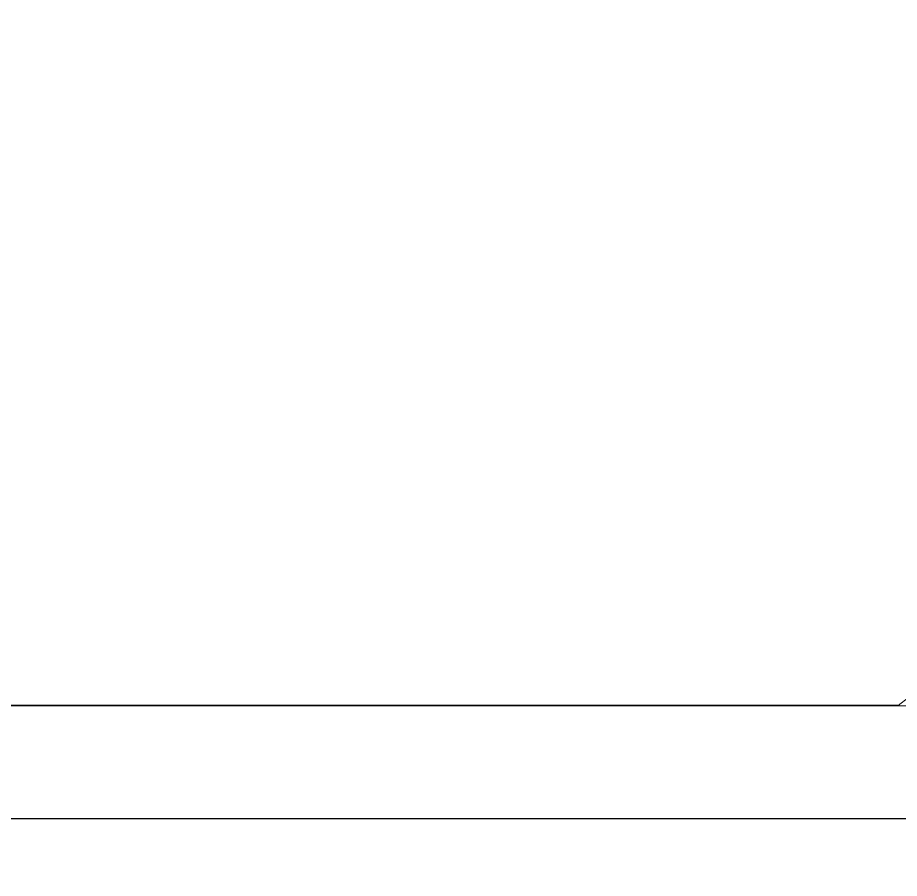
# Model space of a CAD drawing. Header units: centimetres. Extents: x -48696 to 156237, y -5617 to 29024.
# Drawn here: x -45167.08 to -45139.86, y 11247.43 to 11273.99 of the extents above; entities that cross this region are included whole.
import ezdxf

# ---------------------------------------------------------------- set-up
doc = ezdxf.new("R2010")
doc.units = ezdxf.units.CM
doc.layers.add('Moveis', color=1, linetype='Continuous', lineweight=9)
doc.layers.add('Parede Baixa', color=5, linetype='Continuous', lineweight=50)
doc.layers.add('Piso', color=55, linetype='Continuous')

# ---------------------------------------------------------------- blocks, each defined once
blk = doc.blocks.new('u')
at = {"layer": 'Moveis', "invisible_edges": 3}
for points in [[(12556.684, 3321.683), (12633.549, 3335.554), (12556.748, 3321.503)], [(12556.684, 3321.683), (12633.549, 3335.554), (12556.748, 3321.503)], [(12556.684, 3321.683), (12633.549, 3335.554), (12556.748, 3321.503)], [(12556.684, 3321.683), (12633.549, 3335.554), (12556.748, 3321.503)], [(12556.684, 3321.683), (12633.549, 3335.554), (12556.748, 3321.503)], [(12556.748, 3321.503), (12633.549, 3335.554), (12556.795, 3321.312)], [(12556.748, 3321.503), (12633.549, 3335.554), (12556.795, 3321.312)], [(12556.748, 3321.503), (12633.549, 3335.554), (12556.795, 3321.312)], [(12556.748, 3321.503), (12633.549, 3335.554), (12556.795, 3321.312)], [(12556.748, 3321.503), (12633.549, 3335.554), (12556.795, 3321.312)], [(12556.795, 3321.312), (12633.549, 3335.554), (12556.824, 3321.114)], [(12556.795, 3321.312), (12633.549, 3335.554), (12556.824, 3321.114)], [(12556.795, 3321.312), (12633.549, 3335.554), (12556.824, 3321.114)], [(12556.795, 3321.312), (12633.549, 3335.554), (12556.824, 3321.114)], [(12556.795, 3321.312), (12633.549, 3335.554), (12556.824, 3321.114)], [(12556.824, 3321.114), (12633.549, 3335.554), (12556.833, 3320.923)], [(12556.824, 3321.114), (12633.549, 3335.554), (12556.833, 3320.923)], [(12556.824, 3321.114), (12633.549, 3335.554), (12556.833, 3320.923)], [(12556.824, 3321.114), (12633.549, 3335.554), (12556.833, 3320.923)], [(12556.824, 3321.114), (12633.549, 3335.554), (12556.833, 3320.923)], [(12556.833, 3320.923), (12633.549, 3335.554), (12556.833, 3308.185)], [(12556.833, 3320.923), (12633.549, 3335.554), (12556.833, 3308.185)], [(12556.833, 3320.923), (12633.549, 3335.554), (12556.833, 3308.185)], [(12556.833, 3320.923), (12633.549, 3335.554), (12556.833, 3308.185)], [(12556.833, 3320.923), (12633.549, 3335.554), (12556.833, 3308.185)]]:
    blk.add_3dface(points, dxfattribs=at)

msp = doc.modelspace()

# ---------------------------------------------------------------- hatches: boundary and pattern name
at = {"layer": 'Piso'}
h = msp.add_hatch(dxfattribs=at)
h.set_pattern_fill('ANSI37', color=256, scale=13.333333, angle=45)
h.set_pattern_definition([(90, (-26378.48, -7504.41), (-42.33333, 3e-14), []), (180, (-26378.48, -7504.41), (-3e-14, -42.33333), [])])
h.paths.add_polyline_path([(-45182.14479, 11382.86365), (-45182.68077, 11382.86599), (-45182.68077, 11380.86599), (-45192.67939, 11380.97973), (-45192.67939, 11385.86599), (-45274.50174, 11385.91775), (-45274.50364, 11382.91759), (-45271.47255, 11382.94723), (-45270.76365, 11310.45069), (-45267.26382, 11310.48492), (-45267.26133, 11313.40079), (-45263.71302, 11313.39776), (-45262.4382, 11311.55433), (-45261.67341, 11311.55433), (-45261.67341, 11307.50065), (-45262.47708, 11307.43897), (-45264.10742, 11305.15504), (-45267.72275, 11305.38713), (-45267.23938, 11307.98503), (-45270.73921, 11307.95081), (-45270.7001, 11303.951), (-45273.69995, 11303.92167), (-45273.73907, 11307.92148), (-45277.23923, 11307.92148), (-45277.23923, 11305.1726), (-45280.98131, 11305.1726), (-45282.89806, 11307.51397), (-45282.49012, 11310.66601), (-45280.72776, 11313.23441), (-45277.20716, 11313.23441), (-45277.26334, 11310.38714), (-45273.76351, 11310.42136), (-45274.45285, 11380.91799), (-45284.45237, 11380.91799), (-45284.45237, 11382.8934), (-45287.18077, 11382.8934), (-45287.15547, 11243.02357), (-45122.1168, 11242.97558), (-45122.1168, 11244.74717), (-45126.3448, 11244.74717), (-45126.76559, 11246.72823), (-45127.53149, 11247.82459), (-45127.56132, 11264.30284), (-45124.56323, 11264.30284), (-45125.06305, 11261.70028), (-45126.3448, 11249.01383), (-45122.1168, 11249.01383), (-45122.1168, 11266.05722), (-45128.75596, 11266.52905), (-45129.51917, 11270.12931), (-45130.71387, 11270.12931), (-45130.71387, 11252.76014), (-45192.34837, 11251.85136), (-45189.67111, 11294.67632), (-45130.71387, 11291.76515), (-45130.71387, 11274.39598), (-45129.02824, 11274.39598), (-45128.61712, 11278.43104), (-45122.1168, 11280.74584), (-45122.1168, 11308.03377), (-45182.14479, 11308.03377)])
edge = h.paths.add_edge_path()
edge.add_line((-45122.1168, 11156.01566), (-45287.18077, 11156.01566))
edge.add_line((-45287.18077, 11156.01566), (-45287.15751, 11236.02357))
edge.add_line((-45287.15751, 11236.02357), (-45122.1168, 11236.02357))
edge.add_line((-45122.1168, 11236.02357), (-45122.1168, 11204.30218))
edge.add_line((-45122.1168, 11204.30218), (-45124.30921, 11204.30218))
edge.add_line((-45124.30921, 11204.30218), (-45123.6578, 11197.5375))
edge.add_line((-45123.6578, 11197.5375), (-45126.28921, 11197.5375))
edge.add_line((-45126.28921, 11197.5375), (-45133.03677, 11197.02918))
edge.add_line((-45133.03677, 11197.02918), (-45133.03677, 11195.90218))
edge.add_line((-45133.03677, 11195.90218), (-45161.26311, 11195.90218))
edge.add_line((-45161.26311, 11195.90218), (-45161.26311, 11208.47385))
edge.add_line((-45161.26311, 11208.47385), (-45191.94499, 11208.47385))
edge.add_line((-45191.94499, 11208.47385), (-45191.94499, 11177.73052))
edge.add_line((-45191.94499, 11177.73052), (-45161.26311, 11177.73052))
edge.add_line((-45161.26311, 11177.73052), (-45161.26311, 11190.30218))
edge.add_line((-45161.26311, 11190.30218), (-45133.03677, 11190.30218))
edge.add_line((-45133.03677, 11190.30218), (-45133.03677, 11189.17518))
edge.add_line((-45133.03677, 11189.17518), (-45129.02696, 11189.17518))
edge.add_line((-45129.02696, 11189.17518), (-45126.28921, 11188.66687))
edge.add_line((-45126.28921, 11188.66687), (-45123.6578, 11188.66687))
edge.add_line((-45123.6578, 11188.66687), (-45123.65327, 11182.70925))
edge.add_line((-45123.65327, 11182.70925), (-45123.68213, 11182.25938))
edge.add_line((-45123.68213, 11182.25938), (-45122.1168, 11181.90218))
edge.add_line((-45122.1168, 11181.90218), (-45122.1168, 11155.97267))

# ---------------------------------------------------------------- linework, layer by layer
at = {"layer": 'Moveis'}
for p, q in [((-45139.87719, 11252.78219), (-45139.84399, 11252.807)), ((-45173.63123, 11252.78219), (-45139.87719, 11252.78219)), ((-45173.32386, 11252.76014), (-45130.71387, 11252.76014))]:
    msp.add_line(p, q, dxfattribs=at)
for points, invisible_edges in [([(-45139.49523, 11291.69347), (-45139.62853, 11252.96805), (-45173.63123, 11291.69347)], 3), ([(-45173.63123, 11291.69347), (-45139.62853, 11252.96805), (-45139.84399, 11252.807)], 13), ([(-45173.63123, 11291.69347), (-45139.84399, 11252.807), (-45139.87719, 11252.78219)], 13), ([(-45173.63123, 11291.69347), (-45139.87719, 11252.78219), (-45173.63123, 11252.78219)], 13), ([(-45139.84399, 11252.807), (-45130.71387, 11252.76014), (-45139.87719, 11252.78219)], 3), ([(-45130.71387, 11252.76014), (-45210.2872, 11218.28111), (-45173.32386, 11252.76014)], 3), ([(-45130.71387, 11252.76014), (-45210.2872, 11218.28111), (-45173.32386, 11252.76014)], 3), ([(-45130.71387, 11252.76014), (-45210.2872, 11218.28111), (-45173.32386, 11252.76014)], 3), ([(-45130.71387, 11252.76014), (-45210.2872, 11218.28111), (-45173.32386, 11252.76014)], 3), ([(-45130.71387, 11252.76014), (-45210.2872, 11218.28111), (-45173.32386, 11252.76014)], 3), ([(-45139.87719, 11252.78219), (-45173.32386, 11252.76014), (-45173.63123, 11252.78219)], 1), ([(-45139.87719, 11252.78219), (-45130.71387, 11252.76014), (-45173.32386, 11252.76014)], 13)]:
    msp.add_3dface(points, dxfattribs=dict(at, invisible_edges=invisible_edges))

# ---------------------------------------------------------------- block references
at = {"layer": 'Parede Baixa', "xscale": 1.066666666666667, "yscale": 1.066666666666667, "zscale": 1.066666666666667, "rotation": 180}
msp.add_blockref('u', (-31733.26463, 14790.52623), dxfattribs=at)

doc.saveas('drawing.dxf')
